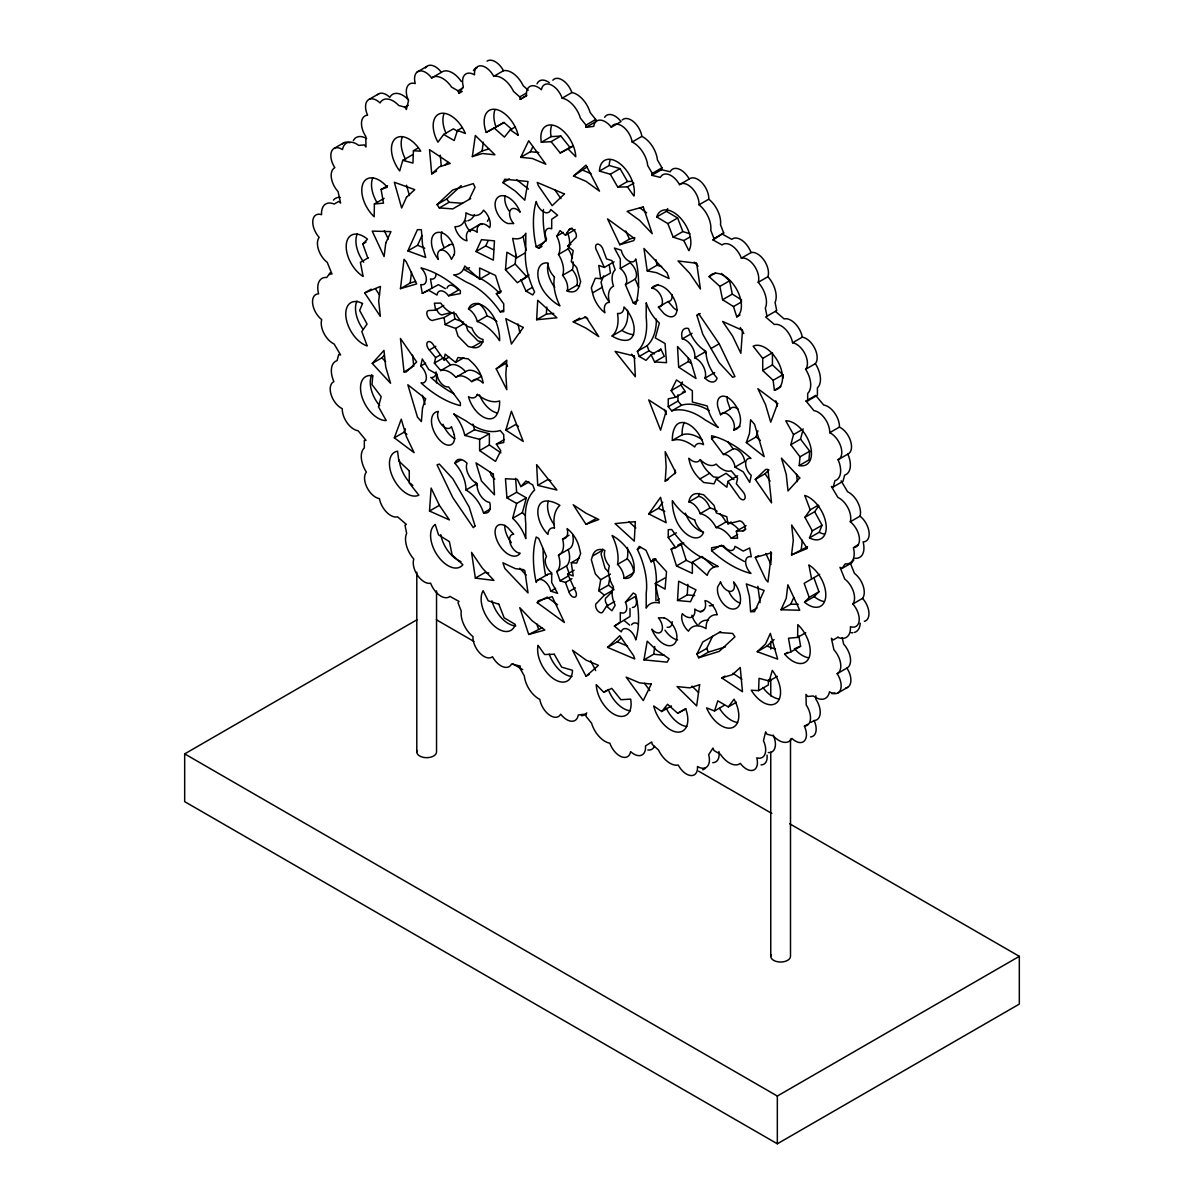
<?xml version="1.0" encoding="UTF-8"?>
<svg xmlns="http://www.w3.org/2000/svg" width="1204" height="1204" viewBox="0 0 1204 1204"><rect width="100%" height="100%" fill="white"/><g stroke="black" fill="none" stroke-linecap="round" stroke-linejoin="round"><path stroke-width="1.5" d="M374.384 203.958L374.188 216.735A24.667 14.237 60 0 1 363.066 183.414A24.667 14.237 60 0 1 387.327 187.207L381.111 189.48L383.489 203.145L374.384 203.958L384.106 198.344M784.662 654.163L790.877 651.891L788.5 638.225L797.605 637.413L797.8 624.635A24.667 14.237 60 0 1 808.922 657.956A24.667 14.237 60 0 1 784.662 654.163L787.898 652.297M413.408 150.741L412.942 163.067L402.783 160.343L399.698 170.953A24.667 14.237 60 0 1 395.002 138.927A24.667 14.237 60 0 1 420.723 151.162L413.408 150.741L418.27 147.941M769.206 681.028L772.291 670.417A24.667 14.237 60 0 1 776.986 702.444A24.667 14.237 60 0 1 751.266 690.208L758.58 690.629L759.047 678.319L769.206 681.028L777.302 676.347M768.513 679.733L768.318 685.016L758.58 690.629M536.638 319.752L537.721 300.263L556.91 317.766L536.638 319.752L546.375 314.139L553.735 313.416M546.375 314.139L546.766 307.05M677.521 600.51L678.665 581.216L695.972 589.855L690.509 601.699L677.521 600.51L687.243 594.896L694.663 595.574M687.243 594.896L687.875 584.361M665.195 481.164L666.143 466.956L665.195 451.666L675.76 472.51L665.195 481.164L668.431 479.282M675.038 473.759L675.278 470.222M429.512 511.038L431.122 488.071L439.4 505.319L449.393 519.932L429.512 511.038L439.234 505.424M528.977 274.888L517.374 282.714L505.469 269.696L506.929 252.223L516.666 257.837L524.763 253.156M527.111 277.101L515.192 264.067L515.929 255.338M799.215 465.557L800.013 456.813L790.802 444.743L793.526 434.584L785.776 420.828A24.667 14.237 60 0 1 810.111 444.833A24.667 14.237 60 0 1 799.215 465.557L808.937 459.943L809.735 451.199L800.54 439.129L802.797 430.656M400.45 288.659L404.032 259.327L406.184 261.75L416.689 283.903L400.45 288.659L410.188 283.03L415.591 281.45M410.188 283.03L411.527 272.044M791.525 554.939L793.301 540.37L791.66 525.019L807.297 548.452L791.525 554.939L807.568 546.721M801.262 549.31L802.361 540.22M472.344 156.61L475.339 135.495L494.919 154.774L482.337 153.525L472.344 156.61L482.082 150.997L488.734 148.95M482.082 150.997L483.331 142.192M448.957 357.152L444.095 359.966L445.134 354.126L455.639 362.434L463.751 357.754M609.811 577.769L608.517 585.114L614.085 589.524L604.363 595.137L598.779 590.728L600.721 579.711L610.458 574.097M727.893 481.404L726.855 487.244L716.35 478.936L714.017 483.827L703.723 482.503L699.945 478.921A21.296 12.296 60 0 1 688.899 458.272A12.702 7.329 60 0 0 700.156 459.537A20.317 11.724 60 0 0 716.169 464.067A20.122 11.619 60 0 0 731.219 470.809L737.616 478.274L736.351 483.767L742.627 491.352A5.508 3.176 60 0 1 744.478 499.239A5.508 3.176 60 0 1 738.293 495.913L727.893 481.404L737.616 475.791M654.765 646.548L653.682 654.239L643.959 659.867L647.21 641.175L656.601 650.205L669.078 658.738L667.151 662.155L643.959 659.867M420.738 366.001L422.288 358.973L428.714 369.493L437.007 374.278A10.4 6.005 60 0 0 448.535 386.86L460.364 402.708L460.364 405.643A100.007 57.747 60 0 1 421.024 382.917A10.67 6.155 60 0 0 426.382 377.514A10.67 6.155 60 0 0 420.738 366.001L425.614 363.187M455.639 362.434L457.971 357.543L468.266 358.882L472.043 362.449A21.296 12.296 60 0 1 483.09 383.098A12.702 7.329 60 0 0 471.833 381.834A20.317 11.724 60 0 0 455.819 377.303A20.122 11.619 60 0 0 440.769 370.561L434.373 363.111L435.637 357.618L440.513 354.804M766.993 316.185L765.338 308.043A20.498 11.829 60 0 0 758.204 282.323A15.622 9.015 60 0 0 754.291 265.813A15.622 9.015 60 0 0 741.348 258.168A16.465 9.512 60 0 0 722.054 244.969L713.009 239.972L713.987 238.603L710.766 230.31A20.498 11.829 60 0 0 699.042 204.8A15.622 9.015 60 0 0 692.059 188.17A15.622 9.015 60 0 0 679.523 184.633A16.465 9.512 60 0 0 660.424 177.394L651.74 175.302L652.252 173.421L647.707 165.55A20.498 11.829 60 0 0 632.175 141.997A15.622 9.015 60 0 0 622.603 126.39A15.622 9.015 60 0 0 611.316 127.203A16.465 9.512 60 0 0 593.722 126.39L586.002 127.338L586.002 125.111L580.418 118.173A20.498 11.829 60 0 0 562.148 98.171A15.622 9.015 60 0 0 550.649 84.656A15.622 9.015 60 0 0 541.394 89.758A16.465 9.512 60 0 0 526.494 95.447L520.248 99.375L519.737 96.922L513.536 91.414A20.498 11.829 60 0 0 493.76 76.334A15.622 9.015 60 0 0 481.118 65.814A15.622 9.015 60 0 0 474.511 74.874A16.465 9.512 60 0 0 463.329 86.673L458.98 93.31L458.002 90.812L451.575 87.094A20.498 11.829 60 0 0 431.649 77.959A15.622 9.015 60 0 0 418.721 71.171A15.622 9.015 60 0 0 415.229 83.558A16.465 9.512 60 0 0 408.517 100.654L406.365 109.549L404.995 107.171L398.78 105.516A20.498 11.829 60 0 0 380.073 102.942A15.622 9.015 60 0 0 367.717 100.338A15.622 9.015 60 0 0 367.581 115.208A16.465 9.512 60 0 0 365.79 136.443L365.986 146.993L364.315 144.901L358.747 145.398A20.498 11.829 60 0 0 342.508 149.582A15.622 9.015 60 0 0 331.597 151.343A15.622 9.015 60 0 0 334.817 167.672A16.465 9.512 60 0 0 338.083 191.617L340.612 203.1L338.73 201.429L334.185 204.063A20.498 11.829 60 0 0 321.558 214.688A15.622 9.015 60 0 0 312.814 220.693A15.622 9.015 60 0 0 319.165 237.384A16.465 9.512 60 0 0 327.262 262.382L331.958 274.015L330.016 272.902L326.796 277.477A20.498 11.829 60 0 0 318.608 293.851A15.622 9.015 60 0 0 312.649 303.679A15.622 9.015 60 0 0 321.709 319.602A16.465 9.512 60 0 0 334.08 343.953L340.612 354.939L338.73 354.443L337.075 360.643A20.498 11.829 60 0 0 333.899 381.638A15.622 9.015 60 0 0 331.115 394.641A15.622 9.015 60 0 0 342.252 408.698A16.465 9.512 60 0 0 358.07 430.746L365.986 440.333L364.315 440.483L364.315 447.918A20.498 11.829 60 0 0 366.362 472.103A15.622 9.015 60 0 0 366.934 487.379A15.622 9.015 60 0 0 379.41 498.606A16.465 9.512 60 0 0 397.576 516.847L406.365 524.402L404.995 525.185L406.651 533.327A20.498 11.829 60 0 0 413.785 559.047A15.622 9.015 60 0 0 417.698 575.557A15.622 9.015 60 0 0 430.641 583.203A16.465 9.512 60 0 0 449.935 596.401L458.98 601.398L458.002 602.768L461.222 611.06A20.498 11.829 60 0 0 472.946 636.57A15.622 9.015 60 0 0 479.929 653.2A15.622 9.015 60 0 0 492.466 656.737A16.465 9.512 60 0 0 511.565 663.976L520.248 666.068L519.737 667.949L524.297 675.82A20.498 11.829 60 0 0 539.813 699.389A15.622 9.015 60 0 0 549.385 714.995A15.622 9.015 60 0 0 560.673 714.168A16.465 9.512 60 0 0 578.266 714.98L586.002 714.032L586.002 716.275L591.57 723.198A20.498 11.829 60 0 0 609.841 743.199A15.622 9.015 60 0 0 621.339 756.729A15.622 9.015 60 0 0 630.595 751.612A16.465 9.512 60 0 0 645.494 745.923L651.74 741.995L652.252 744.448L658.453 749.957A20.498 11.829 60 0 0 678.228 765.037A15.622 9.015 60 0 0 690.87 775.557A15.622 9.015 60 0 0 697.477 766.496A16.465 9.512 60 0 0 708.659 754.697L713.009 748.06L713.987 750.559L720.413 754.276A20.498 11.829 60 0 0 740.34 763.411A15.622 9.015 60 0 0 753.268 770.214A15.622 9.015 60 0 0 756.759 757.828A16.465 9.512 60 0 0 763.471 740.716L765.624 731.821L766.993 734.199L773.209 735.855A20.498 11.829 60 0 0 791.916 738.428A15.622 9.015 60 0 0 804.272 741.032A15.622 9.015 60 0 0 804.407 726.162A16.465 9.512 60 0 0 806.198 704.927L806.003 694.377L807.673 696.469L813.242 695.972A20.498 11.829 60 0 0 829.481 691.788A15.622 9.015 60 0 0 840.392 690.042A15.622 9.015 60 0 0 837.171 673.698A16.465 9.512 60 0 0 833.905 649.769L831.377 638.286L833.258 639.941L838.119 637.127M651.74 175.302L661.478 169.689L661.974 167.807L657.429 159.936A20.498 11.829 60 0 0 641.898 136.368A15.622 9.015 60 0 0 633.47 121.649A15.622 9.015 60 0 0 622.227 119.979M833.258 486.943L834.914 480.727A20.498 11.829 60 0 0 838.089 459.732A15.622 9.015 60 0 0 840.874 446.729A15.622 9.015 60 0 0 829.737 432.687A16.465 9.512 60 0 0 813.919 410.639L806.003 401.037L815.725 395.424L823.656 405.011A16.465 9.512 60 0 1 839.459 427.059A15.622 9.015 60 0 1 850.611 441.115A15.622 9.015 60 0 1 847.827 454.119A20.498 11.829 60 0 1 844.651 475.113L842.981 481.314L833.258 486.943L831.377 486.431L837.909 497.433A16.465 9.512 60 0 1 850.28 521.783A15.622 9.015 60 0 1 859.34 537.691A15.622 9.015 60 0 1 853.38 547.534A20.498 11.829 60 0 1 845.193 563.893L841.972 568.469L840.031 567.355L844.726 578.989A16.465 9.512 60 0 1 852.823 603.987A15.622 9.015 60 0 1 859.174 620.677A15.622 9.015 60 0 1 850.43 626.682A20.498 11.829 60 0 1 837.803 637.322M516.666 503.468L506.929 497.854L505.469 478.695L517.374 479.418L520.865 486.597L525.967 481.013L532.74 484.926L534.621 490.043A63.195 36.481 60 0 0 525.787 523.725L525.787 538.639A29.077 16.796 60 0 0 512.633 518.307L516.666 503.468L526.389 497.854L516.666 492.24L515.598 478.304M512.633 518.307L522.355 512.693L526.389 497.854M505.846 430.159L511.399 411.196L523.258 441.462L505.846 430.159L515.568 424.545L518.472 426.427M457.46 130.408L454.194 140.537L443.674 134.457L437.925 142.192A24.667 14.237 60 0 1 439.942 113.643A24.667 14.237 60 0 1 465.376 133.478L457.46 130.408L462.321 127.594M728.315 706.914L734.064 699.193A24.667 14.237 60 0 1 732.047 727.743A24.667 14.237 60 0 1 706.613 707.892L714.529 710.977L717.795 700.848L728.315 706.914L736.412 702.233M602.707 549.069A21.296 12.296 60 0 0 602.256 550.424L592.534 556.037L591.33 559.709L595.318 573.902L600.721 579.711M602.256 550.424L601.052 554.096L605.055 568.273L608.291 571.765M394.34 437.804L401.248 419.188L406.455 436.721L414.116 452.689L394.34 437.804L404.062 432.191L405.327 428.805M822.046 525.245L819.202 532.258L809.479 537.872L812.324 530.859L822.046 525.245L814.672 511.7L818.87 505.725M603.716 275.821L601.052 282.203L602.256 287.274A21.296 12.296 60 0 0 609.149 301.752M757.933 430.821L756.067 436.962L760.401 440.483M407.84 250.899L417.457 229.663L421.37 229.708L422.529 244.773L425.659 257.43L407.84 250.899L417.577 245.285L422.002 235.487M781.035 609.766L786.242 598.253L787.883 584.783L799.757 610.247L781.035 609.766L790.757 604.152L798.252 604.348M790.757 604.152L793.737 597.575M476.016 251.516L481.48 239.671L494.468 240.86L493.324 260.169L476.016 251.516L485.754 245.902L488.087 240.815M520.715 157.333L528.722 140.778L545.833 164.226L532.334 158.476L520.715 157.333L530.437 151.719L532.845 146.753M469.169 199.428L475.068 187.282L473.307 183.625L452.794 189.961L437.037 204.575L439.325 207.916L452.794 208.879L470.704 198.54M719.194 632.491L732.664 633.454L734.952 636.796L719.194 651.409L698.681 657.745L696.92 654.088L702.82 641.958L720.744 631.603M696.92 654.088L706.658 648.474L712.557 636.329M675.64 397.245L671.17 390.623L676.497 379.952L692.36 390.803L692.36 402.031L707.215 405.959A29.077 16.796 60 0 0 718.246 427.525L705.333 420.061A63.195 36.481 60 0 0 671.742 410.865L668.25 406.681L668.25 398.87L675.64 397.245L685.377 391.616L680.907 385.009L682.427 381.969M537.24 602.647L538.248 600.751L552.184 596.672L564.42 622.483L537.24 602.647L545.352 597.967M502.911 182.632L504.837 179.215L528.029 181.518L524.778 200.21L515.387 191.165L502.911 182.632L509.397 178.884M565.444 235.216L568.875 229.949A5.508 3.176 60 0 1 574.79 231.213A5.508 3.176 60 0 1 575 238.482L567.626 246.233L573.209 250.643L571.268 261.659L576.671 267.484L580.659 281.661L579.455 285.333A21.296 12.296 60 0 1 567.084 290.947A12.702 7.329 60 0 0 562.569 275.34A20.317 11.724 60 0 0 558.475 254.48A20.122 11.619 60 0 0 556.79 236.135L560.056 230.626L565.444 235.216L575.166 229.588M665.059 577.92L655.322 583.534L659.356 603.023A29.077 16.796 60 0 0 646.202 608.155L646.202 593.241A63.195 36.481 60 0 0 637.367 549.37L639.249 546.42L646.021 550.318L651.123 561.801L655.984 559.002M614.657 601.488L606.545 606.169L603.114 611.436A5.508 3.176 60 0 1 597.199 610.157A5.508 3.176 60 0 1 596.988 602.888L604.363 595.137M713.009 239.972L723.709 232.989L720.504 224.697A20.498 11.829 60 0 0 708.765 199.187A15.622 9.015 60 0 0 701.797 182.556A15.622 9.015 60 0 0 689.245 179.02A16.465 9.512 60 0 0 670.161 171.781L661.478 169.689M812.324 530.859L804.934 517.314L810.202 509.849L818.299 505.168M853.847 559.815L851.71 562.855L841.972 568.469M648.73 513.897L660.59 497.327L666.143 522.702L648.73 513.897L658.453 508.284L662.772 502.249M510.27 129.836L504.416 137.09L494.272 128.091L486.235 132.395A24.667 14.237 60 0 1 494.844 109.278A24.667 14.237 60 0 1 518.247 135.375L510.27 129.836L515.131 127.037M661.718 711.534L667.573 704.28L677.717 713.28L685.753 708.975A24.667 14.237 60 0 1 677.145 732.092A24.667 14.237 60 0 1 653.742 705.995L661.718 711.534L671.441 705.92M538.745 248.34L546.556 239.19A10.4 6.005 60 0 1 551.688 228.85L551.688 219.278L557.587 215.245L550.74 209.511A10.67 6.155 60 0 1 543.576 211.889A10.67 6.155 60 0 1 536.216 201.444A100.007 57.747 60 0 0 536.216 246.88L538.745 248.34L541.996 246.474M625.433 602.181L633.244 593.03L635.772 594.49A100.007 57.747 60 0 1 635.772 639.926A10.67 6.155 60 0 0 628.413 629.481A10.67 6.155 60 0 0 621.249 631.859L614.401 626.125L620.301 622.107L620.301 612.535A10.4 6.005 60 0 0 625.433 602.181L635.155 596.567A10.4 6.005 60 0 1 632.431 607.463M372.232 363.412L383.971 350.424L385.747 367.039L390.563 383.248L372.232 363.412L381.954 357.799L384.302 355.195M651.123 354.774L646.021 360.357L639.249 356.459L637.367 351.327A63.195 36.481 60 0 0 646.202 317.645L646.202 302.746A29.077 16.796 60 0 0 659.356 323.063L655.322 337.903L665.059 343.516L666.519 362.675L654.615 361.952L651.123 354.774L660.861 349.16L664.337 356.339L654.615 361.952M658.814 351.387L660.861 349.16M611.632 592.112L606.726 597.274A5.508 3.176 60 0 0 605.356 600.796A5.508 3.176 60 0 0 607.99 605.762M367.837 258.062L362.795 243.976L367.476 239.175A24.667 14.237 60 0 0 346.331 244.066A24.667 14.237 60 0 0 363.096 276.423L360.402 262.352L368.514 257.671M811.586 579.019L808.892 564.947A24.667 14.237 60 0 1 825.658 597.304A24.667 14.237 60 0 1 804.513 602.211L809.193 597.395L818.931 591.781L813.889 577.694M804.513 602.211L814.25 596.582L818.931 591.781M755.299 479.388L765.804 469.364L767.956 469.44L771.538 502.896L755.299 479.388L765.037 473.774L768.965 470.011M607.568 647.391L619.804 635.712L633.74 655.879L634.749 658.949L607.568 647.391L617.291 641.777L621.369 637.879M431.739 173.888L439.4 166.784L450.206 163.458L429.512 149.642L431.739 173.888L436.601 171.088M445.299 164.722L447.858 162.359M437.037 204.575L446.774 198.961L461.207 185.566M696.92 315.373L698.681 313.747L719.194 343.772L734.952 376.566L732.664 377.273L719.194 362.69L702.82 334.321L696.92 315.373L700.171 313.507M757.241 651.71L765.533 644.035L770.349 633.379L777.649 659.115L757.241 651.71L766.978 646.096L774.082 639.52M651.123 561.801L654.615 558.656L666.519 571.689L665.059 589.147L655.322 583.534M573.51 175.995L586.002 165.144L599.487 191.15L586.002 181.307L573.51 175.995L587.401 166.754M586.002 676.227L598.478 665.376L586.002 660.063L572.502 650.22L586.002 676.227L589.238 674.36M496.229 368.86L506.794 360.222L505.846 374.414L506.794 389.705L496.229 368.86L505.951 363.247L507.576 366.452M614.401 626.125L630.023 616.478L630.023 608.502M369.282 99.27L379.004 93.656M417.081 72.074L426.803 66.461M431.649 77.959L441.386 72.345A20.498 11.829 60 0 1 461.298 81.481M404.995 107.171L408.231 105.305M334.125 148.378L343.862 142.764M458.002 90.812L462.863 87.997M458.98 93.31L462.216 91.444M493.76 76.334L503.483 70.72A20.498 11.829 60 0 1 523.258 85.8L528.225 90.21M443.674 134.457L453.411 128.843L457.911 131.447M402.783 160.343L412.521 154.729M519.737 96.922L526.223 93.19M520.248 99.375L526.735 95.643M381.111 189.48L387.598 185.747M486.235 132.395L503.994 122.477L511.61 129.219M494.272 128.091L503.994 122.477M562.148 98.171L571.885 92.557A20.498 11.829 60 0 1 590.156 112.559L595.724 119.482L595.724 121.724L586.002 127.338M362.795 243.976L366.031 242.109M560.838 136.037L551.101 141.651L541.333 142.268L551.071 136.639L560.838 136.037L569.943 147.37L573.149 145.819M439.325 207.916L449.047 202.302L462.517 203.265M586.002 125.111L595.724 119.482M551.101 141.651L560.206 152.983L569.943 147.37M560.206 152.983L573.104 146.286M611.316 127.203L621.053 121.589A16.465 9.512 60 0 0 604.649 117.3M469.62 230.295L479.342 224.681M364.692 292.918L380.464 286.447L378.688 301L380.329 316.366L364.692 292.918L371.178 289.171M440.032 250.297L449.754 244.668M632.175 141.997L641.898 136.368M633.906 183.128L627.419 186.876L617.757 187.117L610.323 174.234L599.487 171.088L609.209 165.475L620.045 168.62L627.48 181.503L632.326 181.368M610.323 174.234L620.045 168.62M422.288 293.37L428.714 290.269L437.007 295.055A10.4 6.005 60 0 1 448.535 295.793L460.364 293.595L460.364 290.676A100.007 57.747 60 0 0 421.024 267.965A10.67 6.155 60 0 1 426.382 279.554A10.67 6.155 60 0 1 420.738 284.565L422.288 293.37L438.452 284.656L445.36 288.644M617.757 187.117L627.48 181.503M652.252 173.421L661.974 167.807M448.535 295.793L458.272 290.179A10.4 6.005 60 0 0 447 288.162M501.21 290.916L496.349 293.716L503.739 303.89L503.739 311.701L500.247 311.851A63.195 36.481 60 0 0 466.655 282.263L453.742 274.813A29.077 16.796 60 0 0 464.774 265.994L479.628 279.223L489.366 273.609M536.216 246.88L544.328 242.2M556.79 236.135L563.276 232.387M568.875 229.949L572.126 228.068M505.469 269.696L515.192 264.067M452.207 312.874L444.095 317.555L433.711 320.068A5.508 3.176 60 0 1 427.51 316.246A5.508 3.176 60 0 1 429.361 310.497L435.637 310.15L443.749 305.47M567.626 246.233L570.877 244.367M558.475 254.48L568.198 248.852A20.122 11.619 60 0 0 569.131 246.519M679.523 184.633L689.245 179.02M468.476 308.946A21.657 12.507 60 0 1 481.735 304.943A21.657 12.507 60 0 1 496.364 322.612A38.528 22.244 60 0 1 499.615 340.687A38.573 22.274 60 0 0 477.326 321.513A13.394 7.736 60 0 0 468.476 308.946L478.214 303.333A13.394 7.736 60 0 1 487.048 315.899A38.573 22.274 60 0 1 496.861 321.423M522.235 279.915L525.486 278.034M444.095 317.555L445.134 324.598L454.856 318.985L463.615 322.16M445.134 324.598L455.639 328.421L463.751 323.741M520.865 279.569L525.967 291.052L532.454 287.304M656.722 216.931A24.667 14.237 60 0 1 680.019 217.563A24.667 14.237 60 0 1 688.854 250.673L683.782 240.574L673.141 237.158L667.874 223.613L656.722 216.931L666.444 211.317A24.667 14.237 60 0 1 667.663 208.563M477.326 321.513L487.048 315.899M435.637 357.618L429.361 350.018L435.848 346.285M562.569 275.34L572.291 269.726A20.317 11.724 60 0 0 573.074 261.84M500.247 311.851L503.483 309.985M619.804 244.713L633.74 240.619L634.749 238.723L607.568 218.902L619.804 244.713L629.526 239.084L634.764 237.564M404.032 371.931L406.184 372.006L416.689 361.983L400.45 338.474L404.032 371.931L412.144 367.25M699.042 204.8L708.765 199.187M667.874 223.613L677.611 217.999L682.864 231.544L689.967 233.817M434.373 363.111L444.095 357.483M604.363 267.438L596.988 251.184A5.508 3.176 60 0 1 597.199 244.156A5.508 3.176 60 0 1 603.114 249.71L606.545 258.935L611.933 260.591L615.199 269.862A20.122 11.619 60 0 0 613.513 286.251A20.317 11.724 60 0 0 609.42 302.385A12.702 7.329 60 0 0 604.905 312.769A21.296 12.296 60 0 1 592.534 292.888L591.33 287.816L595.318 278.244L600.721 278.666L598.779 265.407L604.363 267.438L614.085 261.825M567.084 290.947L576.821 285.333A21.296 12.296 60 0 0 579.651 286.146M455.639 328.421L457.971 336.006L468.266 346.556L472.043 347.354L481.781 341.74A21.296 12.296 60 0 0 483.165 342.026M440.769 370.561L450.492 364.947A20.122 11.619 60 0 1 465.542 371.69A20.317 11.724 60 0 1 480.17 374.88M600.721 278.666L610.458 273.052L609.239 264.76M673.141 237.158L682.864 231.544M620.301 268.462L620.301 258.89L614.401 248.054L621.249 250.221A10.67 6.155 60 0 0 628.413 260.862A10.67 6.155 60 0 0 635.772 258.92A100.007 57.747 60 0 1 635.772 304.371L633.244 302.896L625.433 284.731A10.4 6.005 60 0 0 620.301 268.462L630.023 262.833A10.4 6.005 60 0 1 635.155 279.117L638.707 287.38M592.534 292.888L602.256 287.274M683.782 240.574L690.268 236.827M455.819 377.303L465.542 371.69M647.21 270.885L656.601 272.706L669.078 278.56L667.151 272.932L643.959 248.445L647.21 270.885L656.933 265.271L661.613 266.52M625.433 284.731L635.155 279.117M713.987 238.603L723.709 232.989M573.224 321.859L586.002 317.028L598.764 336.608L586.002 328.135L573.224 321.859L579.711 318.112M473.458 380.9L481.555 376.22M651.8 288.207A19.038 10.986 60 0 1 665.3 288.177A19.038 10.986 60 0 1 676.588 306.252A14.704 8.488 60 0 1 663.946 313.552L658.407 307.14A10.369 5.99 60 0 0 661.658 297.644A10.369 5.99 60 0 0 651.8 288.207L658.287 284.475M633.244 302.896L638.105 300.097M740.008 315.027L736.773 316.893L733.477 306.553L722.581 299.721L719.857 286.417L709.126 276.664L715.612 272.917M741.348 258.168L751.07 252.554A15.622 9.015 60 0 1 764.013 260.199A15.622 9.015 60 0 1 767.926 276.709A20.498 11.829 60 0 1 775.06 302.43L776.731 310.572L765.624 316.968L774.413 324.523A16.465 9.512 60 0 1 792.578 342.764A15.622 9.015 60 0 1 805.055 354.006A15.622 9.015 60 0 1 805.626 369.282A20.498 11.829 60 0 1 807.673 393.452L807.673 400.887L806.003 401.037M658.407 307.14L668.145 301.527A10.369 5.99 60 0 0 672.013 294.483M612.083 336.006A38.573 22.274 60 0 0 617.547 313.416A13.394 7.736 60 0 0 624.003 306.945A21.657 12.507 60 0 1 634.117 328.075A21.657 12.507 60 0 1 626.11 340.356A38.528 22.244 60 0 1 612.083 336.006L621.821 330.393A38.573 22.274 60 0 0 627.585 310.226M719.857 286.417L729.594 280.803L721.542 273.489M489.366 433.726L479.628 439.34L479.628 450.567L495.491 461.418L500.819 450.747L496.349 444.141L503.739 442.5L503.739 434.689L500.247 430.505A63.195 36.481 60 0 1 466.655 421.31L453.742 413.86A29.077 16.796 60 0 1 464.774 435.412L474.496 429.798L489.366 433.726L489.366 444.953L500.894 452.839M722.581 299.721L732.303 294.107L741.649 299.962M637.367 351.327L647.105 345.714A63.195 36.481 60 0 0 656.376 319.135M758.204 282.323L767.926 276.709M639.249 356.459L648.986 350.831L654.389 353.961M490.013 509.142L483.526 512.874A26.774 15.456 60 0 0 465.948 489.998A26.774 15.456 60 0 0 454.916 463.329L461.403 459.582M479.628 450.567L489.366 444.953M733.477 306.553L741.589 301.873M496.349 444.141L504.446 439.46M682.307 338.911A12.823 7.405 60 0 1 688.462 328.496A26.774 15.456 60 0 0 706.041 351.372A26.774 15.456 60 0 0 717.072 378.041A12.823 7.405 60 0 1 704.972 378.161A13.063 7.54 60 0 0 703.512 366.678A13.063 7.54 60 0 0 694.768 357.889A13.063 7.54 60 0 0 691.532 345.909A13.063 7.54 60 0 0 682.307 338.911L692.044 333.282M465.948 489.998L475.67 484.384A26.774 15.456 60 0 1 477.506 485.498M678.665 367.175L695.972 378.492L690.509 360.342L677.521 346.541L678.665 367.175L688.402 361.561L691.547 363.623M694.768 357.889L704.49 352.275A13.063 7.54 60 0 1 706.116 353.043M711.007 348.513L719.119 343.832M671.17 390.623L680.907 385.009M704.972 378.161L714.709 372.548M520.865 486.597L528.977 481.916M506.929 497.854L516.666 492.24M668.25 406.681L677.972 401.067L677.972 394.807M537.721 485.362L556.91 490.028L536.638 464.639L537.721 485.362L547.444 479.749L550.935 480.592M671.742 410.865L681.479 405.251A63.195 36.481 60 0 1 709.141 410.504M780.899 386.439L774.413 390.186L773.119 380.298L762.719 370.516L762.719 358.386L772.441 352.772L772.441 364.902L782.856 374.685L783.277 377.981M792.578 342.764L802.3 337.15A15.622 9.015 60 0 1 814.777 348.377A15.622 9.015 60 0 1 815.364 363.653A20.498 11.829 60 0 1 817.411 387.838L817.411 395.273L807.673 400.887M762.719 370.516L772.441 364.902M773.119 380.298L782.856 374.685M672.374 440.423A38.573 22.274 60 0 1 694.663 447A13.394 7.736 60 0 1 703.512 444.637A21.657 12.507 60 0 0 690.253 425.313A21.657 12.507 60 0 0 675.625 426.111A38.528 22.244 60 0 0 672.374 440.423L682.111 434.81A38.573 22.274 60 0 1 702.444 439.896M720.534 414.733A10.369 5.99 60 0 1 730.376 416.674A10.369 5.99 60 0 1 733.627 429.933A19.038 10.986 60 0 0 740.4 418.27A19.038 10.986 60 0 0 730.392 399.442A14.704 8.488 60 0 0 717.75 406.741L720.534 414.733L730.256 409.119A10.369 5.99 60 0 1 738.308 409.285M805.626 369.282L815.364 363.653M711.624 438.662L711.624 435.743A100.007 57.747 60 0 1 750.965 458.453A10.67 6.155 60 0 0 745.607 463.871A10.67 6.155 60 0 0 751.251 475.384L749.701 482.398L743.274 471.878L734.982 467.092A10.4 6.005 60 0 0 723.453 454.51L711.624 438.662L714.86 436.781M475.339 578.116L493.971 580.433L482.337 568.153L471.547 552.35L475.339 578.116L485.061 572.487L488.794 572.953M733.627 429.933L740.114 426.186M789.749 823.792L1019.321 956.337L1019.321 1004.091L777.332 1143.8L184.679 801.638L184.679 753.885L416.93 619.789M586.002 524.342L598.764 519.511L586.002 513.235L573.224 504.762L586.002 524.342L595.724 518.728M571.93 578.688L565.444 582.435L560.056 580.779L556.79 571.524A20.122 11.619 60 0 0 558.475 555.119A20.317 11.724 60 0 0 562.569 538.986L569.056 535.238M723.453 454.51L733.176 448.896A10.4 6.005 60 0 1 744.719 461.478L734.982 467.092M746.329 442.575L749.46 433.53L750.619 419.805L754.532 424.275L764.149 456.617L746.329 442.575L756.067 436.962M558.475 555.119L568.198 549.506A20.317 11.724 60 0 0 572.743 535.238M699.945 478.921L709.668 473.307L713.46 476.874L718.592 477.552M537.797 580.102L547.519 574.489M574.112 570.184L567.626 573.932L573.209 575.963L571.268 562.704L579.365 558.024M716.35 478.936L726.072 473.322L733.958 479.553M793.526 434.584L803.264 428.97M556.79 571.524L566.512 565.895A20.122 11.619 60 0 0 568.198 549.506M746.074 525.606L736.351 531.22L737.616 538.188L731.219 538.248A20.122 11.619 60 0 0 716.169 527.623A20.317 11.724 60 0 0 700.156 513.656A12.702 7.329 60 0 0 688.899 501.933L698.636 496.319A21.296 12.296 60 0 1 699.328 493.444M790.802 444.743L800.54 439.129M560.056 580.779L568.153 576.099M550.74 591.149L557.587 593.316L551.688 582.495L551.688 572.923A10.4 6.005 60 0 1 546.556 556.639L538.745 538.474L536.216 537.014A100.007 57.747 60 0 0 536.216 582.45A10.67 6.155 60 0 1 543.576 580.509A10.67 6.155 60 0 1 550.74 591.149L555.601 588.335M829.737 432.687L839.459 427.059M637.367 549.37L640.618 547.489M700.156 513.656L709.878 508.028A20.317 11.724 60 0 1 717.102 511.309M800.013 456.813L809.735 451.199M565.444 582.435L568.875 591.661L575.361 587.913M627.269 558.761A13.394 7.736 60 0 1 633.74 572.713L624.003 578.326A13.394 7.736 60 0 0 617.547 564.39L627.269 558.761A38.573 22.274 60 0 0 627.404 547.504M683.752 542.974L675.64 547.654L668.25 537.481L676.362 532.8M598.779 590.728L608.517 585.114M714.243 567.355L702.082 556.534L692.36 562.148L692.36 573.39L676.497 565.925L671.17 549.099L674.421 547.218M677.656 545.352L680.907 543.486L686.22 560.312L692.571 563.291M528.722 634.463L544.825 630.038L532.334 620.933L519.767 607.659L528.722 634.463L542.026 627.856M716.169 527.623L725.907 522.009A20.122 11.619 60 0 1 728.39 522.385M838.089 459.732L847.827 454.119M688.899 501.933A21.296 12.296 60 0 1 699.945 494.016L703.723 494.814L714.017 505.364L716.35 512.964L726.855 516.772L727.893 523.815L731.129 521.949M676.497 565.925L686.22 560.312M736.351 531.22L742.627 530.889L745.863 529.007M731.219 538.248L737.706 534.516M711.624 550.695A100.007 57.747 60 0 0 750.965 573.42A10.67 6.155 60 0 1 745.607 561.817A10.67 6.155 60 0 1 751.251 556.805L749.701 548.001L743.274 551.101L734.982 546.315A10.4 6.005 60 0 1 723.453 545.578L711.624 547.775L711.624 550.695L719.721 546.014M804.934 517.314L814.672 511.7M755.299 557.482L771.538 552.726L767.956 582.044L765.804 579.636L755.299 557.482L758.55 555.601M850.28 521.783L860.017 516.155A16.465 9.512 60 0 0 847.631 491.804L841.114 480.817M855.006 546.586L858.241 544.72M603.746 692.27L611.782 688.387L620.888 699.72L630.655 699.118A24.667 14.237 60 0 1 616.027 715.236A24.667 14.237 60 0 1 596.251 684.655L603.746 692.27L608.607 689.471M750.619 611.662L754.532 611.707L764.149 590.472L746.329 583.94L749.46 596.597L750.619 611.662L757.105 607.915M819.698 574.338L804.152 583.323L809.193 597.395M698.681 657.745L708.403 652.132L725.515 646.849M721.783 677.927L732.589 674.586L740.249 667.483L742.477 691.728L721.783 677.927L725.034 676.046M852.823 603.987L862.546 598.373A16.465 9.512 60 0 0 854.449 573.375L850.43 563.397M797.605 637.413L805.717 632.732M677.717 713.28L685.828 708.599M790.877 651.891L800.6 646.277L798.824 636.028M714.529 710.977L724.251 705.348M837.171 673.698L846.909 668.085A16.465 9.512 60 0 0 843.643 644.14L842.198 637.578M837.864 692.992L847.586 687.379M804.407 726.162L807.658 724.296M810.894 722.43L814.145 720.549A16.465 9.512 60 0 0 815.921 699.313L815.861 695.792M184.679 753.885L777.332 1096.046L1019.321 956.337M795.949 647.978L800.6 646.277M496.349 293.716L500.819 292.271L495.491 275.445L479.628 267.98L479.628 279.223M671.17 549.099L675.64 547.654M450.356 312.784L443.433 314.455A5.508 3.176 60 0 1 439.686 313.868A5.508 3.176 60 0 1 436.706 309.097M727.893 523.815L738.293 521.302A5.508 3.176 60 0 1 744.478 525.125A5.508 3.176 60 0 1 742.627 530.889M682.412 392.278L685.377 391.616M571.268 562.704L576.671 563.126L580.659 553.554L579.455 548.482A21.296 12.296 60 0 0 567.084 528.601A12.702 7.329 60 0 1 562.569 538.986M530.437 151.719L538.745 152.532M653.682 654.239L664.397 655.307M481.781 341.74L477.988 340.943L467.709 330.393L465.828 324.312M464.774 435.412L479.628 439.34M424.786 248.205L417.577 245.285M766.978 646.096L775.481 649.182M583.248 170.381L591.044 173.692M617.291 641.777L627.495 646.112M584.557 317.028L587.748 318.593M485.754 245.902L493.61 249.83M658.453 508.284L664.789 511.474M722.746 234.359L731.776 239.355A16.465 9.512 60 0 1 751.07 252.554M525.967 291.052L532.74 294.95L534.621 292.015A63.195 36.481 60 0 1 525.787 248.129L525.787 233.215A29.077 16.796 60 0 1 512.633 238.347L516.666 257.837M463.48 269.199L476.393 276.649A63.195 36.481 60 0 1 499.705 293.475M436.435 619.804L473.879 641.431M512.964 663.991L522.732 669.62M698.576 771.147L771.839 813.452M666.444 211.317L677.611 217.999M732.995 673.292L741.86 679.207M516.802 179.863L528.481 189.043M639.67 207.735L646.608 212.807M546.962 597.033L557.542 604.739M404.062 432.191L406.892 434.313M624.139 620.511L629.617 625.102M606.545 606.169L611.933 610.744L615.199 605.236A20.122 11.619 60 0 1 613.513 586.905A20.317 11.724 60 0 1 609.42 566.03A12.702 7.329 60 0 1 604.905 550.424A21.296 12.296 60 0 0 592.534 556.037M775.361 311.354L784.135 318.909A16.465 9.512 60 0 1 802.3 337.15M692.36 562.148L707.215 575.392A29.077 16.796 60 0 1 718.246 566.557L705.333 559.107A63.195 36.481 60 0 1 671.742 529.519L668.25 529.67L668.25 537.481M628.924 521.738L635.772 527.984M692.029 686.129L698.546 692.556M568.243 149.1L575.738 156.716A24.667 14.237 60 0 0 555.962 126.134A24.667 14.237 60 0 0 541.333 142.268M694.211 262.141L698.079 266.234M519.722 568.273L526.163 575.076M494.754 479.177L491.217 475.414L490.224 472.103M381.954 357.799L385.626 361.757M668.145 301.527L673.668 307.938A14.704 8.488 60 0 0 677.235 310.316M445.164 358.732L450.492 364.947M677.972 401.067L681.479 405.251M631.558 354.187L634.944 358.431M762.719 358.386L753.147 346.21A24.667 14.237 60 0 1 778.883 363.412A24.667 14.237 60 0 1 774.413 390.186M727.803 441.687L733.176 448.896M644.441 683.255L649.799 690.584M444.095 359.966L433.711 345.458A5.508 3.176 60 0 0 427.51 342.132A5.508 3.176 60 0 0 429.361 350.018M627.419 186.876L633.936 196.041A24.667 14.237 60 0 0 619.112 163.067A24.667 14.237 60 0 0 599.487 171.088M765.037 473.774L770.108 481.118M554.939 189.961L560.913 198.615M740.309 327.518L743.816 333.568M446.774 198.961L449.047 202.302M375.452 288.855L379.621 295.115M590.667 660.861L595.724 670.613M706.658 648.474L708.403 652.132M625.704 231.017L629.526 239.084M765.774 553.449L771.027 564.525M384.332 230.596L388.29 239.084M567.626 573.932L575 590.186A5.508 3.176 60 0 1 574.79 597.214A5.508 3.176 60 0 1 568.875 591.661M664.382 409.435L666.369 414.477M810.202 509.849L804.784 495.431A24.667 14.237 60 0 1 826.064 524.613A24.667 14.237 60 0 1 809.479 537.872M647.105 345.714L648.986 350.831M566.512 565.895L569.236 573.631M730.256 409.119L727.472 401.128A14.704 8.488 60 0 1 727.201 396.853M536.758 623.822L538.444 628.834M775.782 400.781L777.348 406.049M422.378 395.318L425.042 404.288M757.843 586.318L760.085 602.692M406.5 185.22L409.42 195.515M517.961 323.921L519.932 332.981M523.093 236.285L526.028 250.447M729.594 280.803L732.303 294.107M435.637 310.15L434.373 303.197L440.769 303.122A20.122 11.619 60 0 0 455.819 313.747A20.317 11.724 60 0 0 471.833 327.729A12.702 7.329 60 0 0 483.09 339.438A21.296 12.296 60 0 1 472.043 347.354M432.01 287.756L430.475 278.952A10.67 6.155 60 0 0 436.104 273.94M656.045 259.748L656.933 265.271M453.833 311.941L454.856 318.985M796.566 474.256L797.349 481.645M412.566 355.165L413.755 366.317M440.273 155.211L441.296 166.408M688.191 357.814L688.402 361.561M790.501 739.015L790.501 956.337A9.873 5.704 0 0 1 779.334 961.981A9.873 5.704 0 0 1 771.087 954.862M777.332 1096.046L777.332 1143.8M770.756 551.673L770.756 562.915M770.756 641.597L770.756 649.091M770.756 679.071L770.756 695.927M770.756 752.139L770.756 956.337M655.924 600.676L655.924 587.627A63.195 36.481 60 0 0 653.019 559.017M436.54 373.556L436.54 382.917M436.54 590.863L436.54 751.973A9.873 5.704 0 0 1 425.373 757.632A9.873 5.704 0 0 1 417.126 750.498M416.795 572.126L416.795 751.973M551.071 136.639A24.667 14.237 60 0 1 551.507 125.863M495.958 126.781A24.667 14.237 60 0 1 494.889 109.91M446.112 133.524A24.667 14.237 60 0 1 444.005 113.643M509.217 211.182A14.704 8.488 60 0 1 505.123 196.026M567.295 232.206A20.122 11.619 60 0 1 569.417 245.18M568.198 248.852A20.317 11.724 60 0 1 572.351 258.138M823.957 534.004A24.667 14.237 60 0 1 819.202 532.258M744.343 561.485A100.007 57.747 60 0 1 721.346 545.081M740.129 603.053A14.704 8.488 60 0 1 729.037 591.932M823.792 601.488A24.667 14.237 60 0 1 814.25 596.582M808.471 657.775A24.667 14.237 60 0 1 794.384 648.55M779.063 699.042A24.667 14.237 60 0 1 762.884 687.439M729.699 522.807A20.122 11.619 60 0 1 738.729 529.67M719.947 513.777A20.317 11.724 60 0 1 725.907 522.009M698.636 496.319A12.702 7.329 60 0 1 709.878 508.028M713.235 604.769A13.063 7.54 60 0 1 709.306 605.747M609.209 165.475A24.667 14.237 60 0 1 610.022 160.448M709.126 276.664A24.667 14.237 60 0 1 734.515 285.89A24.667 14.237 60 0 1 736.773 316.893M704.626 350.484A13.063 7.54 60 0 1 704.49 352.275M487.394 221.37A13.063 7.54 60 0 1 489.035 219.083M814.145 720.549A15.622 9.015 60 0 1 810.563 736.938M854.915 558.28A20.498 11.829 60 0 0 863.102 541.905A15.622 9.015 60 0 0 869.062 532.078A15.622 9.015 60 0 0 860.017 516.155M862.546 598.373A15.622 9.015 60 0 1 864.367 621.354M860.198 623.205A20.498 11.829 60 0 1 854.298 632.491M852.748 632.747A20.498 11.829 60 0 1 851.093 632.687M846.909 668.085A15.622 9.015 60 0 1 845.795 687.996M834.869 692.842A20.498 11.829 60 0 1 831.889 693.609M702.865 531.912A21.657 12.507 60 0 1 685.347 513.145M682.111 434.81A38.528 22.244 60 0 1 684.293 422.408M709.668 473.307A21.296 12.296 60 0 1 700.577 460.109M425.524 67.936A15.622 9.015 60 0 1 441.386 72.345M473.443 70.584A16.465 9.512 60 0 1 477.085 67.68M487.108 61.118A15.622 9.015 60 0 1 503.483 70.72M537.014 83.813A16.465 9.512 60 0 1 549.265 82.609M552.817 80.216A15.622 9.015 60 0 1 571.885 92.557M633.65 334.697A38.528 22.244 60 0 1 621.821 330.393M554.758 287.35A21.657 12.507 60 0 1 548.106 263.857M545.939 241.267A100.007 57.747 60 0 1 543.471 209.451M572.291 269.726A12.702 7.329 60 0 1 576.821 285.333M546.586 575.467A10.67 6.155 60 0 1 551.688 574.127M545.638 575.422A100.007 57.747 60 0 1 543.23 548.708M522.355 512.693A29.077 16.796 60 0 1 525.14 515.432M572.05 676.482A24.667 14.237 60 0 1 549.265 654.178M511.399 542.703A19.038 10.986 60 0 1 505.123 529.504A14.704 8.488 60 0 1 504.837 525.23M515.809 625.884A24.667 14.237 60 0 1 491.909 600.796M460.936 561.561A24.667 14.237 60 0 1 440.769 534.636M475.625 482.247A26.774 15.456 60 0 1 475.67 484.384M483.526 512.874A12.823 7.405 60 0 0 489.682 502.474A13.063 7.54 60 0 1 477.085 485.272L477.22 483.481L475.61 482.714A13.063 7.54 60 0 1 467.017 463.209A12.823 7.405 60 0 0 454.916 463.329M703.362 610.067A13.063 7.54 60 0 1 699.915 611.978M698.2 625.583A12.823 7.405 60 0 1 691.894 615.214M699.042 624.199A26.774 15.456 60 0 1 708.599 620.316M773.209 735.102A16.465 9.512 60 0 1 768.302 752.575M444.065 247.527A19.038 10.986 60 0 1 441.913 231.71M448.505 245.631A10.369 5.99 60 0 1 453.14 244.653M617.547 564.39A38.573 22.274 60 0 0 612.083 535.494A38.528 22.244 60 0 1 626.11 547.338A21.657 12.507 60 0 1 634.117 568.845A21.657 12.507 60 0 1 624.003 578.326M377.454 94.725A15.622 9.015 60 0 1 389.795 97.328A20.498 11.829 60 0 1 408.502 99.902M333.418 200.15A20.498 11.829 60 0 1 340.356 197.441M329.625 274.647A20.498 11.829 60 0 1 330.694 273.519M353.359 140.567A20.498 11.829 60 0 1 366.633 138.58M342.387 143.968A15.622 9.015 60 0 1 349.943 142.764M436.104 371.885A10.67 6.155 60 0 1 432.236 377.424M453.742 393.708A100.007 57.747 60 0 1 430.746 377.303M497.267 413.002A21.657 12.507 60 0 1 479.463 394.897M718.923 751.507A16.465 9.512 60 0 1 712.738 762.659M767.053 755.104A15.622 9.015 60 0 1 761.063 764.901M631.558 624.831A10.67 6.155 60 0 1 638.135 623.868M657.384 600.42A29.077 16.796 60 0 1 659.19 598.764M554.231 524.763A21.657 12.507 60 0 1 548.287 501.376M654.434 746.329A16.465 9.512 60 0 1 647.812 749.987M705.71 767.685A15.622 9.015 60 0 1 702.609 769.792M586.799 712.828A16.465 9.512 60 0 1 581.366 715.643M472.886 424.109A29.077 16.796 60 0 1 474.496 429.798M405.718 159.635A24.667 14.237 60 0 1 402.362 136.804M474.421 214.688A26.774 15.456 60 0 1 467.814 220.768M466.279 221.039A26.774 15.456 60 0 1 464.654 221.069M470.493 231.71A12.823 7.405 60 0 1 465.06 222.71M469.44 267.694A29.077 16.796 60 0 1 466.038 269.004M477.281 226.382A13.063 7.54 60 0 1 482.142 224.395M443.027 424.275A19.038 10.986 60 0 0 451.319 436.315A14.704 8.488 60 0 0 454.886 438.692M363.713 262.186A24.667 14.237 60 0 1 357.317 233.802M377.589 203.461A24.667 14.237 60 0 1 372.804 177.801M630.414 710.796A24.667 14.237 60 0 1 608.968 691.262M686.867 726.479A24.667 14.237 60 0 1 666.218 708.148M737.585 722.475A24.667 14.237 60 0 1 719.465 708.328M672.163 621.64A10.369 5.99 60 0 1 667.136 627.254M677.626 639.956A19.038 10.986 60 0 1 664.984 630.189M363.051 329.309A24.667 14.237 60 0 1 357.016 301M379.651 405.643A24.667 14.237 60 0 1 371.885 374.79M412.867 485.468A24.667 14.237 60 0 1 410.534 483.346M409.42 482.172A24.667 14.237 60 0 1 399.276 460.048M635.351 521.618L634.267 541.108L615.078 523.605L635.351 521.618M742.477 330.332L740.866 353.299L732.589 336.051L722.596 321.438L742.477 330.332M422.529 407.855L421.37 421.581L417.457 417.096L407.84 384.768L425.659 398.795L422.529 407.855M372.773 375.814L371.976 384.558L381.186 396.628L378.462 406.786L386.213 420.542A24.667 14.237 60 0 1 361.877 396.537A24.667 14.237 60 0 1 372.773 375.814M385.747 243.118L384.106 256.587L372.232 231.123L390.954 231.604L385.747 243.118M699.644 684.76L696.649 705.89L677.069 686.596L689.651 687.845L699.644 684.76M666.143 411.211L660.59 430.174L648.73 399.924L666.143 411.211M777.649 403.566L770.741 422.183L765.533 404.649L757.873 388.696L777.649 403.566M362.509 303.498L359.665 310.512L367.054 324.057L361.787 331.536L367.205 345.939A24.667 14.237 60 0 1 345.924 316.772A24.667 14.237 60 0 1 362.509 303.498M406.455 197.336L401.639 207.991L394.34 182.255L414.748 189.66L406.455 197.336M651.289 684.038L643.267 700.593L626.155 677.145L639.655 682.894L651.289 684.038M454.239 254.601L451.455 259.387A10.369 5.99 60 0 0 441.612 249.965A10.369 5.99 60 0 0 438.361 259.462A19.038 10.986 60 0 1 431.589 239.972A19.038 10.986 60 0 1 441.597 232.703A14.704 8.488 60 0 1 454.239 254.601M720.534 581.983L717.75 586.769A14.704 8.488 60 0 0 730.392 608.667A19.038 10.986 60 0 0 740.4 601.398A19.038 10.986 60 0 0 733.627 581.908A10.369 5.99 60 0 1 730.376 591.42A10.369 5.99 60 0 1 720.534 581.983M523.258 327.473L511.399 344.043L505.846 318.669L523.258 327.473M799.757 477.958L788.018 490.946L786.242 474.346L781.426 458.122L799.757 477.958M564.42 193.979L552.184 205.673L538.248 185.491L537.24 182.421L564.42 193.979M475.068 525.997L473.307 527.623L452.794 497.598L437.037 464.804L439.325 464.097L452.794 478.695L469.169 507.05L475.068 525.997M643.267 206.922L627.164 211.332L639.655 220.437L652.222 233.711L643.267 206.922M554.231 654.254L544.569 654.509L538.053 645.344A24.667 14.237 60 0 0 552.877 678.303A24.667 14.237 60 0 0 572.502 670.282L561.666 667.136L554.231 654.254M513.581 223.523L508.043 223.538A14.704 8.488 60 0 1 495.401 201.64A19.038 10.986 60 0 1 506.688 196.613A19.038 10.986 60 0 1 520.188 212.22A10.369 5.99 60 0 0 510.33 210.279A10.369 5.99 60 0 0 513.581 223.523M663.946 617.833L658.407 617.848A10.369 5.99 60 0 1 661.658 631.092A10.369 5.99 60 0 1 651.8 629.15A19.038 10.986 60 0 0 665.3 644.772A19.038 10.986 60 0 0 676.588 639.73A14.704 8.488 60 0 0 663.946 617.833M523.243 569.597L515.387 568.664L502.911 562.81L504.837 568.454L528.029 592.94L524.778 570.485L523.243 569.597M696.649 263.27L678.018 260.937L689.651 273.218L700.442 289.02L696.649 263.27M634.267 356.008L615.078 351.342L635.351 376.747L634.267 356.008M498.847 604.212L488.207 600.796L483.135 590.697A24.667 14.237 60 0 0 491.969 623.822A24.667 14.237 60 0 0 515.282 624.44L504.115 617.757L498.847 604.212M449.408 541.649L438.512 534.832L435.216 524.477A24.667 14.237 60 0 0 437.473 555.48A24.667 14.237 60 0 0 462.863 564.706L452.132 554.954L449.408 541.649M493.324 474.195L476.016 462.878L481.48 481.028L494.468 494.829L493.324 474.195M409.27 470.854L398.87 461.072L397.576 451.184A24.667 14.237 60 0 0 393.106 477.958A24.667 14.237 60 0 0 418.841 495.16L409.27 482.985L409.27 470.854M513.581 534.23L508.043 527.819A14.704 8.488 60 0 0 495.401 535.118A19.038 10.986 60 0 0 506.688 553.208A19.038 10.986 60 0 0 520.188 553.163A10.369 5.99 60 0 1 510.33 543.726A10.369 5.99 60 0 1 513.581 534.23M454.239 434.629L451.455 426.637A10.369 5.99 60 0 1 441.612 424.696A10.369 5.99 60 0 1 438.361 411.452A19.038 10.986 60 0 0 431.589 423.101A19.038 10.986 60 0 0 441.597 441.928A14.704 8.488 60 0 0 454.239 434.629M694.663 519.857A13.394 7.736 60 0 0 703.512 532.424A21.657 12.507 60 0 1 690.253 536.442A21.657 12.507 60 0 1 675.625 518.758A38.528 22.244 60 0 1 672.374 500.683A38.573 22.274 60 0 0 694.663 519.857M717.072 614.687A26.774 15.456 60 0 0 706.041 628.623A26.774 15.456 60 0 0 688.462 631.197A12.823 7.405 60 0 1 682.307 613.679A13.063 7.54 60 0 0 691.532 617.321A13.063 7.54 60 0 0 694.768 609.073A13.063 7.54 60 0 0 703.512 610.398A13.063 7.54 60 0 0 704.972 600.6A12.823 7.405 60 0 1 717.072 614.687M480.456 224.064A13.063 7.54 60 0 0 477.22 232.297A13.063 7.54 60 0 0 468.476 230.987A13.063 7.54 60 0 0 467.017 240.77A12.823 7.405 60 0 1 454.916 226.683A26.774 15.456 60 0 0 465.948 212.762A26.774 15.456 60 0 0 483.526 210.173A12.823 7.405 60 0 1 489.682 227.691A13.063 7.54 60 0 0 480.456 224.064M554.442 276.995A38.573 22.274 60 0 0 559.905 305.876A38.528 22.244 60 0 1 545.879 294.032A21.657 12.507 60 0 1 537.887 272.525A21.657 12.507 60 0 1 547.986 263.044A13.394 7.736 60 0 0 554.442 276.995M554.442 527.954A13.394 7.736 60 0 0 547.986 534.441A21.657 12.507 60 0 1 537.887 513.295A21.657 12.507 60 0 1 545.879 501.014A38.528 22.244 60 0 1 559.905 505.364A38.573 22.274 60 0 0 554.442 527.954M477.326 394.37A38.573 22.274 60 0 0 499.615 400.947A38.528 22.244 60 0 1 496.364 415.26A21.657 12.507 60 0 1 481.735 416.057A21.657 12.507 60 0 1 468.476 396.733A13.394 7.736 60 0 0 477.326 394.37"/></g></svg>
